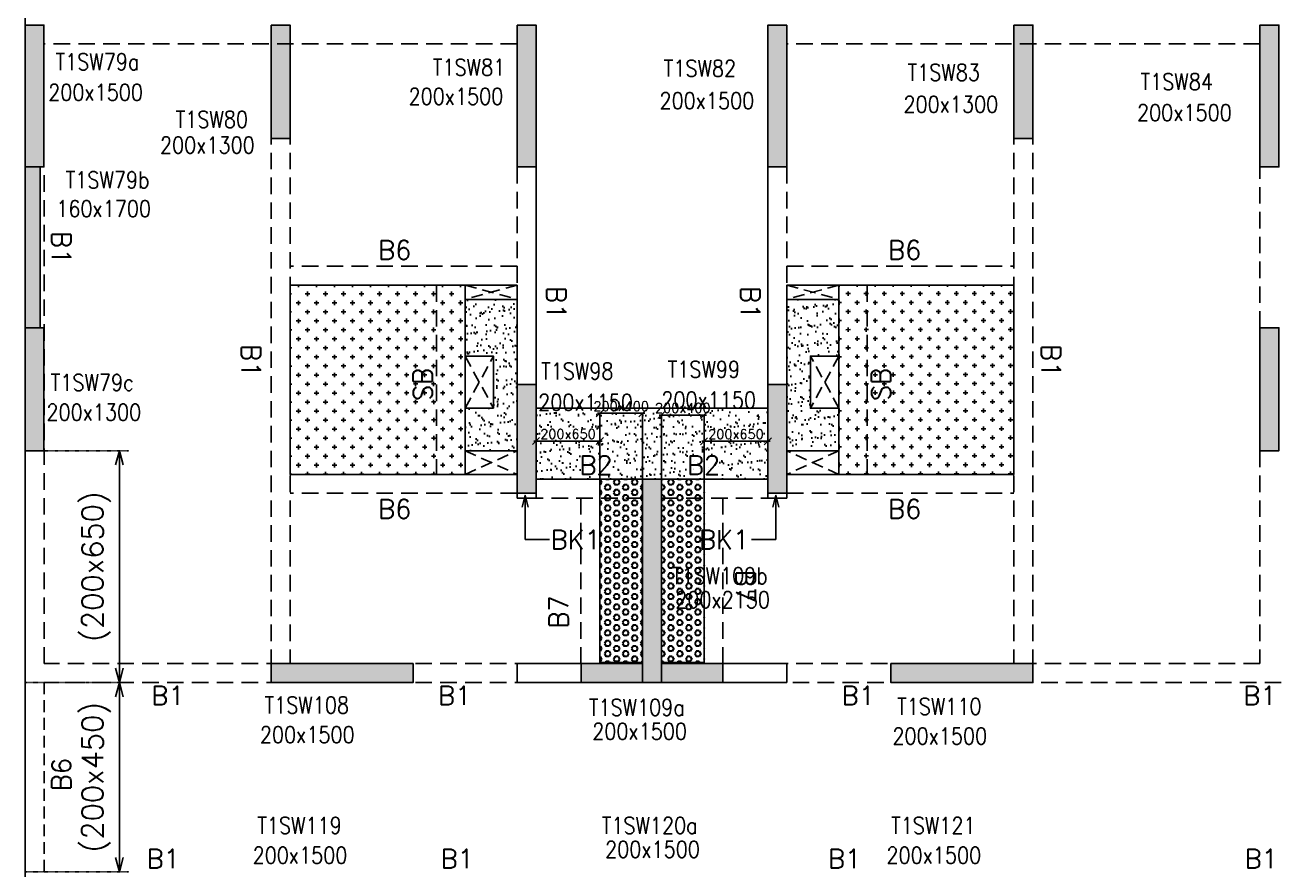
# Model space of a CAD drawing. Header units: millimetres. Extents: x 1078357 to 2594950, y -5122486 to -4636555.
# Drawn here: x 2210080 to 2223330, y -4667084 to -4658153 of the extents above; entities that cross this region are included whole.
import ezdxf

# ---------------------------------------------------------------- set-up
doc = ezdxf.new("R2010")
doc.units = ezdxf.units.MM
doc.header["$PDMODE"] = 35
for name, pattern in [('CONTINOUS', [0]), ('DOT', [0.25, 0, -0.25]), ('HIDDEN', [0.375, 0.25, -0.125]), ('New Retail block$0$CONTINOUS', [0])]:
    doc.linetypes.add(name, pattern=pattern)
doc.layers.get('0').update_dxf_attribs({"lineweight": 0})
doc.layers.get('Defpoints').update_dxf_attribs({"lineweight": 0})
for name, color, linetype, lineweight in [('A-_ANOTDIMA_D-', 6, 'Continuous', 13), ('COL. NO.', 30, 'Continuous', 25), ('COL. SIZE', 7, 'Continuous', 25), ('DIM', 9, 'Continuous', 25), ('HATCH', 8, 'Continuous', 30)]:
    doc.layers.add(name, color=color, linetype=linetype, lineweight=lineweight)
for name, color, linetype in [('B-200x325', 201, 'HIDDEN'), ('DROP SLAB', 8, 'Continuous'), ('EXPANSION JOINT', 10, 'HIDDEN'), ('NON STR. RCC WALL', 6, 'Continuous'), ('S-BEAM', 3, 'HIDDEN'), ('S-BEAM NO.', 6, 'Continuous'), ('S-COLUMN', 1, 'Continuous'), ('S-CUTOUT', 8, 'HIDDEN'), ('S-DIM', 2, 'Continuous'), ('S-SLAB-PROJECTION', 54, 'New Retail block$0$CONTINOUS'), ('SLAB FOLD', 8, 'Continuous')]:
    doc.layers.add(name, color=color, linetype=linetype)
doc.styles.add('Roman', font='romans')
doc.styles.add('ROMANS', font='romans.shx', dxfattribs={"width": 0.85})
doc.dimstyles.new('HARESH', dxfattribs={"dimtxt": 150, "dimasz": 75, "dimexe": 0, "dimexo": 0, "dimgap": 25, "dimtad": 1, "dimdec": 0, "dimdsep": 46, "dimtxsty": 'Roman', "dimblk": 'OBLIQUE', "dimcen": 225, "dimdle": 25, "dimclrd": 2, "dimclre": 2, "dimclrt": 7, "dimadec": 8, "dimazin": 1, "dimtfac": 1, "dimtdec": 0, "dimtmove": 0, "dimatfit": 0, "dimfxl": 1, "dimlwd": -1, "dimlwe": -1, "dimarcsym": 0})
pattern_1 = [(180.03079016, (-1099062.11, 9379553.9), (-95.1987999, -95.3011726), [47.625, -142.875]), (270.03079016, (-1099085.93, 9379577.7), (95.3011726, -95.1987999), [47.625, -142.875])]
pattern_2 = [(180, (2168054.783, -4476147.51), (-7e-15, -54.992613), [31.75, -63.5]), (300, (2168054.783, -4476147.51), (47.625, 27.496307), [31.75, -63.5]), (240, (2168023.033, -4476147.51), (47.625, -27.496307), [31.75, -63.5])]

# ---------------------------------------------------------------- blocks, each defined once
blk = doc.blocks.new('_Open30')
at = {"color": 0, "linetype": 'ByBlock', "lineweight": -2}
for p, q in [((-1, 0.268), (0, 0)), ((0, 0), (-1, -0.268)), ((0, 0), (-1, 0))]:
    blk.add_line(p, q, dxfattribs=at)
blk = doc.blocks.new('*D1556')
at = {"layer": 'Defpoints', "color": 0, "linetype": 'CONTINOUS', "ltscale": 0.5, "transparency": 16777216}
for p in [(2210080, -4662652, 0), (2210080, -4665102, 0), (2211077, -4665102)]:
    blk.add_point(p, dxfattribs=at)
at = {"layer": 'S-DIM', "color": 2, "linetype": 'DOT', "ltscale": 0.5, "transparency": 16777216}
for p, q in [((2210080, -4662652), (2211177, -4662652)), ((2210080, -4665102), (2211177, -4665102))]:
    blk.add_line(p, q, dxfattribs=at)
at = {"layer": 'S-DIM', "color": 2, "linetype": 'CONTINOUS', "ltscale": 0.5, "transparency": 16777216}
blk.add_line((2211077, -4662802), (2211077, -4664952), dxfattribs=at)
at = {"layer": 'S-DIM', "color": 2, "linetype": 'CONTINOUS', "ltscale": 0.5, "transparency": 16777216, "xscale": 150, "yscale": 150, "zscale": 150}
for p, rotation in [((2211077, -4662652), 90), ((2211077, -4665102), 270)]:
    blk.add_blockref('_Open30', p, dxfattribs=dict(at, rotation=rotation))
at = {"layer": 'S-DIM', "color": 7, "linetype": 'CONTINOUS', "ltscale": 0.5, "transparency": 16777216, "insert": (2210831, -4663877), "char_height": 225, "attachment_point": 5, "rotation": 90, "style": 'Roman'}
blk.add_mtext('(200x650)', dxfattribs=at)
blk = doc.blocks.new('*D1558')
at = {"layer": 'Defpoints', "color": 0, "linetype": 'CONTINOUS', "ltscale": 0.5, "transparency": 16777216}
for p in [(2210080, -4665103, 0), (2210080, -4667103, 0), (2211077, -4667103)]:
    blk.add_point(p, dxfattribs=at)
at = {"layer": 'S-DIM', "color": 2, "linetype": 'DOT', "ltscale": 0.5, "transparency": 16777216}
for p, q in [((2210080, -4665103), (2211177, -4665103)), ((2210080, -4667103), (2211177, -4667103))]:
    blk.add_line(p, q, dxfattribs=at)
at = {"layer": 'S-DIM', "color": 2, "linetype": 'CONTINOUS', "ltscale": 0.5, "transparency": 16777216}
blk.add_line((2211077, -4665253), (2211077, -4666953), dxfattribs=at)
at = {"layer": 'S-DIM', "color": 2, "linetype": 'CONTINOUS', "ltscale": 0.5, "transparency": 16777216, "xscale": 150, "yscale": 150, "zscale": 150}
for p, rotation in [((2211077, -4665103), 90), ((2211077, -4667103), 270)]:
    blk.add_blockref('_Open30', p, dxfattribs=dict(at, rotation=rotation))
at = {"layer": 'S-DIM', "color": 7, "linetype": 'CONTINOUS', "ltscale": 0.5, "transparency": 16777216, "insert": (2210831, -4666103), "char_height": 225, "attachment_point": 5, "rotation": 90, "style": 'Roman'}
blk.add_mtext('(200x450)', dxfattribs=at)
blk = doc.blocks.new('_Oblique')
at = {"color": 0, "linetype": 'ByBlock', "lineweight": -2}
blk.add_line((-0.5, -0.5), (0.5, 0.5), dxfattribs=at)
blk = doc.blocks.new('*D1527')
at = {"layer": 'Defpoints', "color": 0, "ltscale": 700, "transparency": 16777216}
for p in [(2216154, -4662257), (2216154, -4662952, 0), (2216604, -4662952, 0)]:
    blk.add_point(p, dxfattribs=at)
at = {"layer": 'DIM', "color": 2, "ltscale": 700, "transparency": 16777216}
for p, q in [((2216629, -4662257), (2216129, -4662257)), ((2216154, -4662952), (2216154, -4662257)), ((2216604, -4662952), (2216604, -4662257))]:
    blk.add_line(p, q, dxfattribs=at)
at = {"layer": 'DIM', "color": 2, "ltscale": 700, "transparency": 16777216, "xscale": 75, "yscale": 75, "zscale": 75, "rotation": 180}
blk.add_blockref('_Oblique', (2216154, -4662257), dxfattribs=at)
at = {"layer": 'DIM', "color": 2, "ltscale": 700, "transparency": 16777216, "xscale": 75, "yscale": 75, "zscale": 75}
blk.add_blockref('_Oblique', (2216604, -4662257), dxfattribs=at)
at = {"layer": 'DIM', "color": 7, "ltscale": 700, "transparency": 16777216, "insert": (2216379, -4662182), "char_height": 150, "attachment_point": 5, "style": 'Roman'}
blk.add_mtext('{\\H0.666667x;200x400}', dxfattribs=at)
blk = doc.blocks.new('*D1528')
at = {"layer": 'Defpoints', "color": 0, "ltscale": 700, "transparency": 16777216}
for p in [(2215480, -4662550), (2215480, -4662952, 0), (2216154, -4662952, 0)]:
    blk.add_point(p, dxfattribs=at)
at = {"layer": 'DIM', "color": 2, "ltscale": 700, "transparency": 16777216}
for p, q in [((2216179, -4662550), (2215455, -4662550)), ((2215480, -4662952), (2215480, -4662550)), ((2216154, -4662952), (2216154, -4662550))]:
    blk.add_line(p, q, dxfattribs=at)
at = {"layer": 'DIM', "color": 2, "ltscale": 700, "transparency": 16777216, "xscale": 75, "yscale": 75, "zscale": 75, "rotation": 180}
blk.add_blockref('_Oblique', (2215480, -4662550), dxfattribs=at)
at = {"layer": 'DIM', "color": 2, "ltscale": 700, "transparency": 16777216, "xscale": 75, "yscale": 75, "zscale": 75}
blk.add_blockref('_Oblique', (2216154, -4662550), dxfattribs=at)
at = {"layer": 'DIM', "color": 7, "ltscale": 700, "transparency": 16777216, "insert": (2215817, -4662475), "char_height": 150, "attachment_point": 5, "style": 'Roman'}
blk.add_mtext('{\\H0.666667x;200x650}', dxfattribs=at)
blk = doc.blocks.new('*D1529')
at = {"layer": 'Defpoints', "color": 0, "ltscale": 700, "transparency": 16777216}
for p in [(2217255, -4662275), (2216804, -4662952, 0), (2217255, -4662952, 0)]:
    blk.add_point(p, dxfattribs=at)
at = {"layer": 'DIM', "color": 2, "ltscale": 700, "transparency": 16777216}
for p, q in [((2216779, -4662275), (2217280, -4662275)), ((2216804, -4662952), (2216804, -4662275)), ((2217255, -4662952), (2217255, -4662275))]:
    blk.add_line(p, q, dxfattribs=at)
at = {"layer": 'DIM', "color": 2, "ltscale": 700, "transparency": 16777216, "xscale": 75, "yscale": 75, "zscale": 75, "rotation": 180}
blk.add_blockref('_Oblique', (2216804, -4662275), dxfattribs=at)
at = {"layer": 'DIM', "color": 2, "ltscale": 700, "transparency": 16777216, "xscale": 75, "yscale": 75, "zscale": 75}
blk.add_blockref('_Oblique', (2217255, -4662275), dxfattribs=at)
at = {"layer": 'DIM', "color": 7, "ltscale": 700, "transparency": 16777216, "insert": (2217030, -4662200), "char_height": 150, "attachment_point": 5, "style": 'Roman'}
blk.add_mtext('{\\H0.666667x;200x400}', dxfattribs=at)
blk = doc.blocks.new('*D1530')
at = {"layer": 'Defpoints', "color": 0, "ltscale": 700, "transparency": 16777216}
for p in [(2217929, -4662552), (2217255, -4662952, 0), (2217929, -4662952, 0)]:
    blk.add_point(p, dxfattribs=at)
at = {"layer": 'DIM', "color": 2, "ltscale": 700, "transparency": 16777216}
for p, q in [((2217230, -4662552), (2217954, -4662552)), ((2217255, -4662952), (2217255, -4662552)), ((2217929, -4662952), (2217929, -4662552))]:
    blk.add_line(p, q, dxfattribs=at)
at = {"layer": 'DIM', "color": 2, "ltscale": 700, "transparency": 16777216, "xscale": 75, "yscale": 75, "zscale": 75, "rotation": 180}
blk.add_blockref('_Oblique', (2217255, -4662552), dxfattribs=at)
at = {"layer": 'DIM', "color": 2, "ltscale": 700, "transparency": 16777216, "xscale": 75, "yscale": 75, "zscale": 75}
blk.add_blockref('_Oblique', (2217929, -4662552), dxfattribs=at)
at = {"layer": 'DIM', "color": 7, "ltscale": 700, "transparency": 16777216, "insert": (2217592, -4662477), "char_height": 150, "attachment_point": 5, "style": 'Roman'}
blk.add_mtext('{\\H0.666667x;200x650}', dxfattribs=at)
blk = doc.blocks.new('G$CD63B60BD')
at = {"layer": 'COL. NO.', "linetype": 'Continuous', "style": 'ROMANS', "width": 0.85}
for s, p in [('T1SW79a', (45047, 15424, 0)), ('T1SW81', (49034, 15366, -320)), ('T1SW82', (51474, 15355, -320)), ('T1SW83', (54051, 15312, -320)), ('T1SW84', (56513, 15214, -320)), ('T1SW80', (46316, 14815, -320)), ('T1SW79b', (45154, 14176, 0)), ('T1SW98', (50178, 12154, -320)), ('T1SW99', (51516, 12173, -320)), ('T1SW79c', (44996, 12034, 0)), ('T1SW109b', (51560, 9991, -320)), ('T1SW108', (47256, 8624, -320)), ('T1SW109a', (50683, 8599, -320)), ('T1SW110', (53940, 8609, -320)), ('T1SW119', (47179, 7351, -320)), ('T1SW120a', (50819, 7351, -320)), ('T1SW121', (53877, 7351, -320))]:
    blk.add_text(s, height=175, dxfattribs=at).set_placement(p)
at = {"layer": 'COL. SIZE', "linetype": 'Continuous', "style": 'ROMANS', "width": 0.85}
for s, p in [('200x1500', (44970, 15101, 0)), ('200x1500', (48778, 15058, -320)), ('200x1500', (51430, 15013, -320)), ('200x1300', (54008, 14975, -320)), ('200x1500', (56476, 14887, -320)), ('200x1300', (46151, 14543, -320)), ('160x1700', (45055, 13872, 0)), ('200x1150', (50148, 11824, -320)), ('200x1150', (51449, 11849, -320)), ('200x1300', (44951, 11720, 0)), ('200x2150', (51596, 9737, -320)), ('200x1500', (47207, 8311, -320)), ('200x1500', (50719, 8346, -320)), ('200x1500', (53891, 8296, -320)), ('200x1500', (47130, 7037, -320)), ('200x1500', (50855, 7098, -320)), ('200x1500', (53828, 7037, -320))]:
    blk.add_text(s, height=175, dxfattribs=at).set_placement(p)

msp = doc.modelspace()

# ---------------------------------------------------------------- hatches: boundary and pattern name
at = {"layer": 'DROP SLAB'}
h = msp.add_hatch(dxfattribs=at)
h.set_pattern_fill('CROSS', color=8, scale=15, angle=0.03079)
h.set_pattern_definition(pattern_1)
h.paths.add_polyline_path([(2214729.6, -4660902.9), (2212879.6, -4660902.9), (2212879.6, -4662902.7), (2214729.6, -4662902.7)])
h = msp.add_hatch(dxfattribs=at)
h.set_pattern_fill('CROSS', color=8, scale=15, angle=179.96921)
h.set_pattern_definition(pattern_1)
h.paths.add_polyline_path([(2218679.6, -4660902.8), (2220529.6, -4660902.8), (2220529.6, -4662902.6), (2218679.6, -4662902.6)])
at = {"layer": 'HATCH'}
h = msp.add_hatch(dxfattribs=at)
h.set_pattern_fill('AR-SAND', color=8, scale=3, angle=0.02985)
h.set_pattern_definition([(37.47015413, (-2816754.14, 18697456.18), (-4.72361136, 146.8264517), [0, -115.824, 0, -129.54, 0, -123.825]), (7.4701541, (-2816754.14, 18697456.18), (134.9689868, 214.9772528), [0, -62.484, 0, -104.394, 0, -40.005]), (327.4701541, (-2816847.86, 18697456.23), (237.2979035, 0.3075449), [0, -38.1, 0, -137.16, 0, -179.07]), (317.4701541, (-2816847.86, 18697456.23), (229.1017424, 66.759465), [0, -19.05, 0, -89.916, 0, -102.87])])
h.paths.add_polyline_path([(2215278.9, -4661052.4), (2214728.9, -4661052.4), (2214728.9, -4661652.5), (2215028.9, -4661652.5), (2215028.9, -4662202.4), (2214728.9, -4662202.4), (2214728.9, -4662652.4), (2215278.9, -4662652.4)])
h = msp.add_hatch(dxfattribs=at)
h.set_pattern_fill('AR-SAND', color=8, scale=3, angle=179.97015)
h.set_pattern_definition([(37.47015413, (-2816753.36, 18697456.11), (-4.72361136, 146.8264517), [0, -115.824, 0, -129.54, 0, -123.825]), (7.4701541, (-2816753.36, 18697456.11), (134.9689868, 214.9772528), [0, -62.484, 0, -104.394, 0, -40.005]), (327.4701541, (-2816847.09, 18697456.16), (237.2979035, 0.3075449), [0, -38.1, 0, -137.16, 0, -179.07]), (317.4701541, (-2816847.09, 18697456.16), (229.1017424, 66.759465), [0, -19.05, 0, -89.916, 0, -102.87])])
h.paths.add_polyline_path([(2218129.6, -4661052.5), (2218679.6, -4661052.5), (2218679.6, -4661652.5), (2218379.6, -4661652.5), (2218379.6, -4662202.5), (2218679.6, -4662202.5), (2218679.6, -4662652.5), (2218129.6, -4662652.5)])
h = msp.add_hatch(dxfattribs=at)
h.set_pattern_fill('AR-SAND', color=8, scale=3, angle=179.97015)
h.set_pattern_definition([(37.4701541, (-1806328.33, 14013386.87), (-4.72361136, 146.8264517), [0, -115.824, 0, -129.54, 0, -123.825]), (7.4701541, (-1806328.33, 14013386.87), (134.9689868, 214.9772528), [0, -62.484, 0, -104.394, 0, -40.005]), (327.4701541, (-1806422.05, 14013386.92), (237.2979035, 0.3075449), [0, -38.1, 0, -137.16, 0, -179.07]), (317.4701541, (-1806422.05, 14013386.92), (229.1017424, 66.759465), [0, -19.05, 0, -89.916, 0, -102.87])])
h.paths.add_polyline_path([(2217929.6, -4662202.5), (2215479.6, -4662202.5), (2215479.9, -4662952.5), (2217929.9, -4662952.5)])
h = msp.add_hatch(dxfattribs=at)
h.set_pattern_fill('AR-SAND', color=8, scale=3, angle=179.97015)
h.set_pattern_definition([(37.4701541, (-1806328.23, 14013386.87), (-4.72361136, 146.8264517), [0, -115.824, 0, -129.54, 0, -123.825]), (7.4701541, (-1806328.23, 14013386.87), (134.9689868, 214.9772528), [0, -62.484, 0, -104.394, 0, -40.005]), (327.4701541, (-1806421.95, 14013386.92), (237.2979035, 0.3075449), [0, -38.1, 0, -137.16, 0, -179.07]), (317.4701541, (-1806421.95, 14013386.92), (229.1017424, 66.759465), [0, -19.05, 0, -89.916, 0, -102.87])])
h.paths.add_polyline_path([(2217930, -4662352.5), (2215480, -4662352.5), (2215480, -4662952.5), (2217930, -4662952.5)])
at = {"layer": 'HATCH', "ltscale": 1000}
h = msp.add_hatch(dxfattribs=at)
h.set_pattern_fill('HEX', color=8, scale=10, angle=180)
h.set_pattern_definition(pattern_2)
h.paths.add_polyline_path([(2216604.8, -4664891.9), (2216154.8, -4664891.9), (2216154.8, -4662952.6), (2216604.8, -4662952.6)])
h = msp.add_hatch(dxfattribs=at)
h.set_pattern_fill('HEX', color=8, scale=10, angle=180)
h.set_pattern_definition(pattern_2)
h.paths.add_polyline_path([(2216805.2, -4664891.9), (2217255.2, -4664891.9), (2217255.2, -4662952.6), (2216805.2, -4662952.6)])
at = {"layer": 'S-COLUMN', "lineweight": 25}
h = msp.add_hatch(color=1, dxfattribs=at)
h.dxf.hatch_style = 1
h.paths.add_polyline_path([(2210079.6, -4658152.6), (2210279.6, -4658152.6), (2210279.6, -4659652.5), (2210079.6, -4659652.5)])
h = msp.add_hatch(color=1, dxfattribs=at)
h.dxf.hatch_style = 1
h.paths.add_polyline_path([(2212679.6, -4659352.6), (2212879.6, -4659352.6), (2212879.6, -4658152.6), (2212679.6, -4658152.6)])
h = msp.add_hatch(color=1, dxfattribs=at)
h.dxf.hatch_style = 1
h.paths.add_polyline_path([(2215279.6, -4658152.6), (2215479.6, -4658152.6), (2215479.6, -4659652.5), (2215279.6, -4659652.5)])
at = {"layer": 'S-COLUMN', "lineweight": 25, "extrusion": (1.00316e-06, 1.91639e-11, 1)}
h = msp.add_hatch(color=1, dxfattribs=at)
h.dxf.hatch_style = 1
h.paths.add_polyline_path([(2218129.6, -4658152.6), (2217929.6, -4658152.6), (2217929.6, -4659652.5), (2218129.6, -4659652.5)])
at = {"layer": 'S-COLUMN', "lineweight": 25}
h = msp.add_hatch(color=1, dxfattribs=at)
h.dxf.hatch_style = 1
h.paths.add_polyline_path([(2220529.6, -4659352.6), (2220729.6, -4659352.6), (2220729.6, -4658152.6), (2220529.6, -4658152.6)])
at = {"layer": 'S-COLUMN', "lineweight": 25, "extrusion": (-1.00316e-06, 2.11765e-11, 1)}
h = msp.add_hatch(color=1, dxfattribs=at)
h.dxf.hatch_style = 1
h.paths.add_polyline_path([(2223129.6, -4658152.6), (2223329.6, -4658152.6), (2223329.6, -4659652.5), (2223129.6, -4659652.5)])
at = {"layer": 'S-COLUMN', "lineweight": 25, "extrusion": (1.00316e-06, 1.91639e-11, 1)}
h = msp.add_hatch(color=1, dxfattribs=at)
h.dxf.hatch_style = 1
h.paths.add_polyline_path([(2223329.6, -4658152.6), (2223129.6, -4658152.6), (2223129.6, -4659652.5), (2223329.6, -4659652.5)])
at = {"layer": 'S-COLUMN', "lineweight": 25, "extrusion": (-1.00316e-06, -2.11765e-11, 1)}
h = msp.add_hatch(color=1, dxfattribs=at)
h.dxf.hatch_style = 1
h.paths.add_polyline_path([(2210079.6, -4661352.4), (2210239.6, -4661352.4), (2210239.6, -4659652.4), (2210079.6, -4659652.4)])
at = {"layer": 'S-COLUMN', "lineweight": 25}
h = msp.add_hatch(color=1, dxfattribs=at)
h.dxf.hatch_style = 1
h.paths.add_polyline_path([(2210279.6, -4662652.5), (2210079.6, -4662652.5), (2210079.6, -4661352.5), (2210279.6, -4661352.5)])
at = {"layer": 'S-COLUMN', "lineweight": 25, "extrusion": (-1.00316e-06, 2.11765e-11, 1)}
h = msp.add_hatch(color=1, dxfattribs=at)
h.dxf.hatch_style = 1
h.paths.add_polyline_path([(2223129.6, -4662652.5), (2223329.6, -4662652.5), (2223329.6, -4661352.5), (2223129.6, -4661352.5)])
at = {"layer": 'S-COLUMN', "lineweight": 25, "extrusion": (1.00316e-06, 1.91639e-11, 1)}
h = msp.add_hatch(color=1, dxfattribs=at)
h.dxf.hatch_style = 1
h.paths.add_polyline_path([(2223329.6, -4662652.5), (2223129.6, -4662652.5), (2223129.6, -4661352.5), (2223329.6, -4661352.5)])
at = {"layer": 'S-COLUMN', "lineweight": 25}
h = msp.add_hatch(color=1, dxfattribs=at)
h.dxf.hatch_style = 1
h.paths.add_polyline_path([(2215279.6, -4663102.6), (2215479.6, -4663102.6), (2215479.6, -4661952.6), (2215279.6, -4661952.6)])
at = {"layer": 'S-COLUMN', "lineweight": 25, "extrusion": (1.00316e-06, 1.91639e-11, 1)}
h = msp.add_hatch(color=1, dxfattribs=at)
h.dxf.hatch_style = 1
h.paths.add_polyline_path([(2218129.6, -4663102.6), (2217929.6, -4663102.6), (2217929.6, -4661952.5), (2218129.6, -4661952.5)])
at = {"layer": 'S-COLUMN', "lineweight": 25}
h = msp.add_hatch(color=1, dxfattribs=at)
h.dxf.hatch_style = 1
h.paths.add_polyline_path([(2216604.6, -4664902.6), (2215954.6, -4664902.6), (2215954.6, -4665102.6), (2216804.6, -4665102.6), (2216804.6, -4662952.6), (2216604.6, -4662952.6)])
at = {"layer": 'S-COLUMN', "lineweight": 25, "extrusion": (1.00316e-06, 1.91639e-11, 1)}
h = msp.add_hatch(color=1, dxfattribs=at)
h.dxf.hatch_style = 1
h.paths.add_polyline_path([(2216804.6, -4664902.6), (2217454.6, -4664902.6), (2217454.6, -4665102.6), (2216604.6, -4665102.6), (2216604.6, -4662952.6), (2216804.6, -4662952.6)])
at = {"layer": 'S-COLUMN', "lineweight": 25}
h = msp.add_hatch(color=1, dxfattribs=at)
h.dxf.hatch_style = 1
h.paths.add_polyline_path([(2212679.6, -4664902.5), (2214179.6, -4664902.5), (2214179.6, -4665102.5), (2212679.6, -4665102.5)])
h = msp.add_hatch(color=1, dxfattribs=at)
h.dxf.hatch_style = 1
h.paths.add_polyline_path([(2219229.6, -4664902.5), (2220729.6, -4664902.5), (2220729.6, -4665102.5), (2219229.6, -4665102.5)])

# ---------------------------------------------------------------- linework, layer by layer
at = {"layer": 'DROP SLAB', "color": 3, "linetype": 'CONTINOUS', "ltscale": 500, "elevation": 0}
for points in [[(2214729.6, -4660902.9), (2212879.6, -4660902.9), (2212879.6, -4662902.7), (2214729.6, -4662902.7)], [(2214729.2, -4660902.7), (2215279.2, -4660902.7), (2215279.2, -4661052.5), (2214729.2, -4661052.5)], [(2218679.6, -4660902.7), (2218129.6, -4660902.7), (2218129.6, -4661052.5), (2218679.6, -4661052.5)], [(2218679.6, -4660902.8), (2220529.6, -4660902.8), (2220529.6, -4662902.6), (2218679.6, -4662902.6)], [(2214729.5, -4661652.4), (2215029.5, -4661652.4), (2215029.5, -4662202.4), (2214729.5, -4662202.4)], [(2218679.6, -4661652.5), (2218379.6, -4661652.5), (2218379.6, -4662202.5), (2218679.6, -4662202.5)], [(2214729.6, -4662652.5), (2215279.5, -4662652.5), (2215279.5, -4662902.5), (2214729.6, -4662902.5)], [(2218679.6, -4662652.5), (2218129.8, -4662652.5), (2218129.8, -4662902.5), (2218679.6, -4662902.5)]]:
    msp.add_lwpolyline(points, close=True, dxfattribs=at)
at = {"layer": 'EXPANSION JOINT'}
msp.add_line((2210079.8, -4655412.5, 0), (2210079.8, -4675745.1, 0), dxfattribs=at)
msp.add_line((2210079.8, -4655412.5, 0), (2210079.8, -4675745.1, 0), dxfattribs=at)
at = {"layer": 'NON STR. RCC WALL', "elevation": 0}
for points in [[(2215279.6, -4664902.5), (2215954.6, -4664902.5), (2215954.6, -4665102.4), (2215279.6, -4665102.4)], [(2217454.6, -4664902.4), (2218129.6, -4664902.4), (2218129.6, -4665102.4), (2217454.6, -4665102.4)]]:
    msp.add_lwpolyline(points, close=True, dxfattribs=at)
at = {"layer": 'S-BEAM', "linetype": 'HIDDEN', "ltscale": 700}
for p, q in [((2215280, -4658352.5, 0), (2210280, -4658352.5, 0)), ((2223130, -4658352.5, 0), (2218130, -4658352.5, 0)), ((2212680, -4658452.6, 0), (2212680, -4664902.4, 0)), ((2212880, -4658452.6, 0), (2212880, -4664902.4, 0)), ((2220530, -4658452.6, 0), (2220530, -4664902.4, 0)), ((2220730, -4658452.6, 0), (2220730, -4664902.4, 0)), ((2210280, -4664902.4, 0), (2210280, -4659652.5, 0)), ((2215280, -4659652.5, 0), (2215280, -4662152.5, 0)), ((2218130, -4659652.5, 0), (2218130, -4662152.5, 0)), ((2223130, -4661352.5, 0), (2223130, -4659652.5, 0)), ((2214429.2, -4660902.9, 0), (2214429.2, -4662902.7, 0)), ((2218679.5, -4660902.7, 0), (2218679.5, -4662902.5, 0)), ((2218979.5, -4660902.7, 0), (2218979.5, -4662902.5, 0)), ((2223130, -4662652.6, 0), (2223130, -4664902.5, 0)), ((2216605, -4663152.5, 0), (2215480, -4663152.5, 0)), ((2216805, -4663152.5, 0), (2217930, -4663152.5, 0)), ((2215954.8, -4664902.4, 0), (2210280, -4664902.4, 0)), ((2223130, -4664902.4, 0), (2217454.8, -4664902.4, 0)), ((2215954.8, -4665102.4, 0), (2210280, -4665102.4, 0)), ((2229654.8, -4665102.4, 0), (2217454.8, -4665102.4, 0))]:
    msp.add_line(p, q, dxfattribs=at)
at = {"layer": 'S-BEAM', "linetype": 'CONTINOUS', "ltscale": 700}
for p, q in [((2210080, -4665102.5, 0), (2210080, -4659652.5, 0)), ((2215480, -4659652.5, 0), (2215480, -4662152.5, 0)), ((2217930, -4659652.5, 0), (2217930, -4662152.5, 0)), ((2210080, -4662152.5, 0), (2210080, -4662152.5, 0)), ((2217930, -4662952.5, 0), (2215480, -4662952.5, 0))]:
    msp.add_line(p, q, dxfattribs=at)
at = {"layer": 'S-BEAM', "ltscale": 700}
for p, q in [((2215279.6, -4660702.9, 0), (2212879.6, -4660702.9, 0)), ((2218129.6, -4660702.8, 0), (2220529.6, -4660702.8, 0)), ((2210080, -4661952.5, 0), (2210080, -4661952.5, 0)), ((2215279.4, -4663102.7, 0), (2212879.6, -4663102.7, 0)), ((2215954.5, -4663152.6, 0), (2215954.5, -4664902.6, 0)), ((2217454.7, -4663152.6, 0), (2217454.7, -4664902.6, 0)), ((2218129.7, -4663102.6, 0), (2220529.6, -4663102.6, 0))]:
    msp.add_line(p, q, dxfattribs=at)
at = {"layer": 'S-BEAM', "linetype": 'Continuous', "ltscale": 700}
for p, q in [((2215279.6, -4660902.9, 0), (2212879.6, -4660902.9, 0)), ((2218129.6, -4660902.8, 0), (2220529.6, -4660902.8, 0)), ((2215279.4, -4662902.7, 0), (2212879.6, -4662902.7, 0)), ((2218129.7, -4662902.6, 0), (2220529.6, -4662902.6, 0)), ((2216154.5, -4663152.6, 0), (2216154.5, -4664892, 0)), ((2217254.7, -4663152.6, 0), (2217254.7, -4664892, 0))]:
    msp.add_line(p, q, dxfattribs=at)
at = {"layer": 'S-BEAM', "linetype": 'ByBlock', "ltscale": 700}
msp.add_line((2214729.2, -4660902.9, 0), (2214729.2, -4662902.7, 0), dxfattribs=at)
at = {"layer": 'S-BEAM', "linetype": 'Continuous', "ltscale": 500}
msp.add_line((2210080, -4667102.5, 0), (2210080, -4665102.5, 0), dxfattribs=at)
at = {"layer": 'S-BEAM', "linetype": 'HIDDEN', "ltscale": 500}
msp.add_line((2210280, -4667102.5, 0), (2210280, -4665102.4, 0), dxfattribs=at)
at = {"layer": 'S-BEAM', "linetype": 'Continuous', "ltscale": 700, "elevation": 0}
for points in [[(2215480.1, -4663152.8), (2215280.1, -4663152.8), (2215280.1, -4663102.6), (2215480.1, -4663102.6)], [(2218130.1, -4663152.8), (2217930, -4663152.8), (2217930, -4663102.6), (2218130.1, -4663102.6)]]:
    msp.add_lwpolyline(points, close=True, dxfattribs=at)
at = {"layer": 'S-COLUMN', "color": 1, "lineweight": 25, "elevation": 0}
for points in [[(2210079.6, -4658152.6), (2210279.6, -4658152.6), (2210279.6, -4659652.5), (2210079.6, -4659652.5)], [(2212679.6, -4658152.6), (2212879.6, -4658152.6), (2212879.6, -4659352.6), (2212679.6, -4659352.6)], [(2215279.6, -4658152.6), (2215479.6, -4658152.6), (2215479.6, -4659652.5), (2215279.6, -4659652.5)], [(2220529.6, -4658152.6), (2220729.6, -4658152.6), (2220729.6, -4659352.6), (2220529.6, -4659352.6)], [(2210279.6, -4662652.5), (2210079.6, -4662652.5), (2210079.6, -4661352.5), (2210279.6, -4661352.5)], [(2215279.6, -4663102.6), (2215479.6, -4663102.6), (2215479.6, -4661952.6), (2215279.6, -4661952.6)], [(2212679.6, -4664902.5), (2214179.6, -4664902.5), (2214179.6, -4665102.5), (2212679.6, -4665102.5)], [(2219229.6, -4664902.5), (2220729.6, -4664902.5), (2220729.6, -4665102.5), (2219229.6, -4665102.5)]]:
    msp.add_lwpolyline(points, close=True, dxfattribs=at)
at = {"layer": 'S-COLUMN', "color": 1, "lineweight": 25, "extrusion": (1.00316e-06, 1.91639e-11, 1), "elevation": 2.2}
for points in [[(2218129.6, -4658152.6), (2217929.6, -4658152.6), (2217929.6, -4659652.5), (2218129.6, -4659652.5)], [(2223329.6, -4658152.6), (2223129.6, -4658152.6), (2223129.6, -4659652.5), (2223329.6, -4659652.5)], [(2223329.6, -4662652.5), (2223129.6, -4662652.5), (2223129.6, -4661352.5), (2223329.6, -4661352.5)], [(2218129.6, -4663102.6), (2217929.6, -4663102.6), (2217929.6, -4661952.5), (2218129.6, -4661952.5)]]:
    msp.add_lwpolyline(points, close=True, dxfattribs=at)
at = {"layer": 'S-COLUMN', "color": 1, "lineweight": 25, "extrusion": (-1.00316e-06, 2.11765e-11, 1), "elevation": -2.2}
for points in [[(2223129.6, -4658152.6), (2223329.6, -4658152.6), (2223329.6, -4659652.5), (2223129.6, -4659652.5)], [(2223129.6, -4662652.5), (2223329.6, -4662652.5), (2223329.6, -4661352.5), (2223129.6, -4661352.5)]]:
    msp.add_lwpolyline(points, close=True, dxfattribs=at)
at = {"layer": 'S-COLUMN', "color": 1, "lineweight": 25, "extrusion": (-1.00316e-06, -2.11765e-11, 1), "elevation": -2.2}
msp.add_lwpolyline([(2210079.6, -4661352.4), (2210239.6, -4661352.4), (2210239.6, -4659652.4), (2210079.6, -4659652.4)], close=True, dxfattribs=at)
at = {"layer": 'S-COLUMN', "color": 1, "lineweight": 25, "elevation": 0}
msp.add_lwpolyline([(2216604.6, -4664902.6), (2215954.6, -4664902.6), (2215954.6, -4665102.6), (2216804.6, -4665102.6), (2216804.6, -4662952.6), (2216604.6, -4662952.6), (2216604.6, -4664902.6)], dxfattribs=at)
at = {"layer": 'S-COLUMN', "color": 1, "lineweight": 25, "extrusion": (1.00316e-06, 1.91639e-11, 1), "elevation": 2.2}
msp.add_lwpolyline([(2216804.6, -4664902.6), (2217454.6, -4664902.6), (2217454.6, -4665102.6), (2216604.6, -4665102.6), (2216604.6, -4662952.6), (2216804.6, -4662952.6), (2216804.6, -4664902.6)], dxfattribs=at)
at = {"layer": 'S-CUTOUT', "ltscale": 500}
for p, q in [((2215279.2, -4660902.5, 0), (2214729.2, -4661052.5, 0)), ((2214730, -4660902.7, 0), (2215279.2, -4661052.5, 0)), ((2218129.6, -4660902.5), (2218679.6, -4661052.5, 0)), ((2218678.8, -4660902.7, 0), (2218129.6, -4661052.5, 0)), ((2214729.5, -4661652.4, 0), (2215029.5, -4662202.4, 0)), ((2214729.5, -4662202.4, 0), (2215029.5, -4661652.4, 0)), ((2218679.7, -4661652.5), (2218379.6, -4662202.5)), ((2218679.7, -4662202.5), (2218379.6, -4661652.5)), ((2214729.6, -4662652.5), (2215279.5, -4662902.5, 0)), ((2214729.6, -4662902.5, 0), (2215279.6, -4662652.5)), ((2218679.6, -4662902.5, 0), (2218129.6, -4662652.5)), ((2218679.6, -4662652.5), (2218129.8, -4662902.5, 0))]:
    msp.add_line(p, q, dxfattribs=at)
at = {"layer": 'S-SLAB-PROJECTION', "elevation": 0}
msp.add_lwpolyline([(2217929.6, -4662202.5), (2215479.6, -4662202.5), (2215479.9, -4662952.5), (2217929.9, -4662952.5)], close=True, dxfattribs=at)
at = {"layer": 'SLAB FOLD', "color": 8, "ltscale": 1000, "elevation": 0}
for points in [[(2215278.9, -4661052.4), (2214728.9, -4661052.4), (2214728.9, -4661652.5), (2215028.9, -4661652.5), (2215028.9, -4662202.4), (2214728.9, -4662202.4), (2214728.9, -4662652.4), (2215278.9, -4662652.4), (2215278.9, -4661052.4)], [(2218129.6, -4661052.5), (2218679.6, -4661052.5), (2218679.6, -4661652.5), (2218379.6, -4661652.5), (2218379.6, -4662202.5), (2218679.6, -4662202.5), (2218679.6, -4662652.5), (2218129.6, -4662652.5), (2218129.6, -4661052.5)]]:
    msp.add_lwpolyline(points, dxfattribs=at)
for points in [[(2216154.6, -4664891.9), (2216604.6, -4664891.9), (2216604.6, -4662952.6), (2216154.6, -4662952.6)], [(2217254.9, -4664891.9), (2216804.8, -4664891.9), (2216804.8, -4662952.6), (2217254.9, -4662952.6)]]:
    msp.add_lwpolyline(points, close=True, dxfattribs=at)

# ---------------------------------------------------------------- block references
at = {"layer": 'A-_ANOTDIMA_D-', "color": 2, "ltscale": 700}
msp.add_blockref('G$CD63B60BD', (2165354.6, -4674052.5, 0), dxfattribs=at)

# ---------------------------------------------------------------- texts
at = {"layer": 'B-200x325', "linetype": 'Continuous', "ltscale": 700, "style": 'ROMANS'}
for rotation, p in [(0.00055, (2213810.1, -4660630.8, -2.7)), (359.99866, (2219199.1, -4660630.7, -2.7)), (0.00055, (2213810.1, -4663367.9, -2.7)), (359.99866, (2219199.1, -4663367.9, -2.7))]:
    msp.add_text('B6', height=200, rotation=rotation, dxfattribs=at).set_placement(p)
at = {"layer": 'S-BEAM NO.', "linetype": 'HIDDEN', "ltscale": 500, "style": 'ROMANS'}
for s, rotation, p in [('B1', 269.99906, (2210363.2, -4660330.8, -2.7)), ('B1', 269.99906, (2215592.6, -4660914.7, -2.7)), ('B1', 269.99906, (2217644, -4660914.7, -2.7)), ('B1', 269.99906, (2212366.2, -4661527.5, -2.7)), ('B1', 269.99906, (2220820.5, -4661527.5, -2.7)), ('B1', 359.99906, (2211412.1, -4665339.7, -2.7)), ('B1', 359.99906, (2214442.1, -4665339.6, -2.7)), ('B1', 359.99906, (2218707.6, -4665339.7, -2.7)), ('B1', 359.99906, (2222952.6, -4665339.7, -2.7)), ('B6', 90, (2210563.9, -4666251.7, -2.7)), ('B1', 0.00094, (2211363.6, -4667065.3, -2.7)), ('B1', 0.00094, (2214470.8, -4667065.3, -2.7)), ('B1', 0.00094, (2218563.9, -4667065.3, -2.7)), ('B1', 0.00094, (2222967.4, -4667065.3, -2.7))]:
    msp.add_text(s, height=200, rotation=rotation, dxfattribs=at).set_placement(p)
at = {"layer": 'S-BEAM NO.', "linetype": 'Continuous', "ltscale": 700, "style": 'ROMANS'}
for s, rotation, p in [('SB', 90.00094, (2214382.3, -4662127.1, -2.7)), ('SB', 90.00094, (2219224.2, -4662126.8, -2.7)), ('BK1', 359.99906, (2215633.2, -4663691.6, -2.7)), ('BK1', 0.00094, (2217201.1, -4663691.7, -2.7)), ('B7', 269.99866, (2217594.7, -4663912, -2.7)), ('B7', 90.00094, (2215819.7, -4664532.2, -2.7))]:
    msp.add_text(s, height=200, rotation=rotation, dxfattribs=at).set_placement(p)
at = {"layer": 'S-BEAM NO.', "linetype": 'Continuous', "ltscale": 500, "style": 'ROMANS'}
for p in [(2215937.7, -4662905.4, -2.7), (2217074.4, -4662905.4, -2.7)]:
    msp.add_text('B2', height=200, dxfattribs=at).set_placement(p)

# ---------------------------------------------------------------- dimensions: what is measured, and where the dimension line sits
at = {"layer": 'DIM', "ltscale": 700}
for base, p1, p2, picture, middle in [((2216154.3, -4662257, 0), (2216604.4, -4662952, 0), (2216154.3, -4662952, 0), '*D1527', (2216379.4, -4662257, 0)), ((2217254.6, -4662275.2, 0), (2216804.5, -4662952, 0), (2217254.6, -4662952, 0), '*D1529', (2217029.5, -4662275.2, 0))]:
    dim = msp.add_linear_dim(base=base, p1=p1, p2=p2, text='{\\H0.666667x;200x400}', dimstyle='HARESH', override={"dimtxsty": 'Roman'}, dxfattribs=at)
    dim.commit()
    dim.dimension.update_dxf_attribs({"geometry": picture, "text_midpoint": middle, "dimtype": 160})
for base, p1, p2, picture, middle in [((2215479.6, -4662549.9, 0), (2216154.3, -4662952, 0), (2215479.6, -4662952, 0), '*D1528', (2215817, -4662474.9, 0)), ((2217929.5, -4662551.9, 0), (2217254.6, -4662952, 0), (2217929.5, -4662952, 0), '*D1530', (2217592, -4662476.9, 0))]:
    dim = msp.add_linear_dim(base=base, p1=p1, p2=p2, text='{\\H0.666667x;200x650}', dimstyle='HARESH', override={"dimtxsty": 'Roman', "dimtmove": 1}, dxfattribs=at)
    dim.commit()
    dim.dimension.update_dxf_attribs({"geometry": picture, "text_midpoint": middle})
at = {"layer": 'S-DIM', "linetype": 'CONTINOUS', "ltscale": 0.5}
for base, p1, p2, text, picture, middle in [((2211077.1, -4665102.4, 0), (2210080.1, -4662652.5, 0), (2210080, -4665102.4, 0), '(200x650)', '*D1556', (2210830.7, -4663877.5, 0)), ((2211077.1, -4667102.5, 0), (2210080, -4665102.5, 0), (2210080, -4667102.5, 0), '(200x450)', '*D1558', (2210830.7, -4666102.5, 0))]:
    dim = msp.add_linear_dim(base=base, p1=p1, p2=p2, angle=90, text=text, dimstyle='HARESH', override={"dimtxt": 225, "dimasz": 150, "dimexe": 100, "dimgap": 75, "dimtxsty": 'Roman', "dimblk1": 'Open30', "dimblk2": 'Open30', "dimsah": 1, "dimdle": 1, "dimfxl": 500, "dimarcsym": 1}, dxfattribs=at)
    dim.commit()
    dim.dimension.update_dxf_attribs({"geometry": picture, "text_midpoint": middle})

# ---------------------------------------------------------------- leaders
at = {"layer": 'S-BEAM NO.', "linetype": 'Continuous', "ltscale": 700}
for points in [[(2215363.6, -4663122.4, 0), (2215363.6, -4663589.4, 0), (2215622.4, -4663589.4, 0)], [(2218013.6, -4663122.4, 0), (2218013.6, -4663589.4, 0), (2217754.7, -4663589.4, 0)]]:
    msp.add_leader(points, dimstyle='HARESH', override={"dimasz": 125, "dimgap": 25, "dimtad": 0, "dimldrblk": 'Open30'}, dxfattribs=at)

doc.saveas('drawing.dxf')
